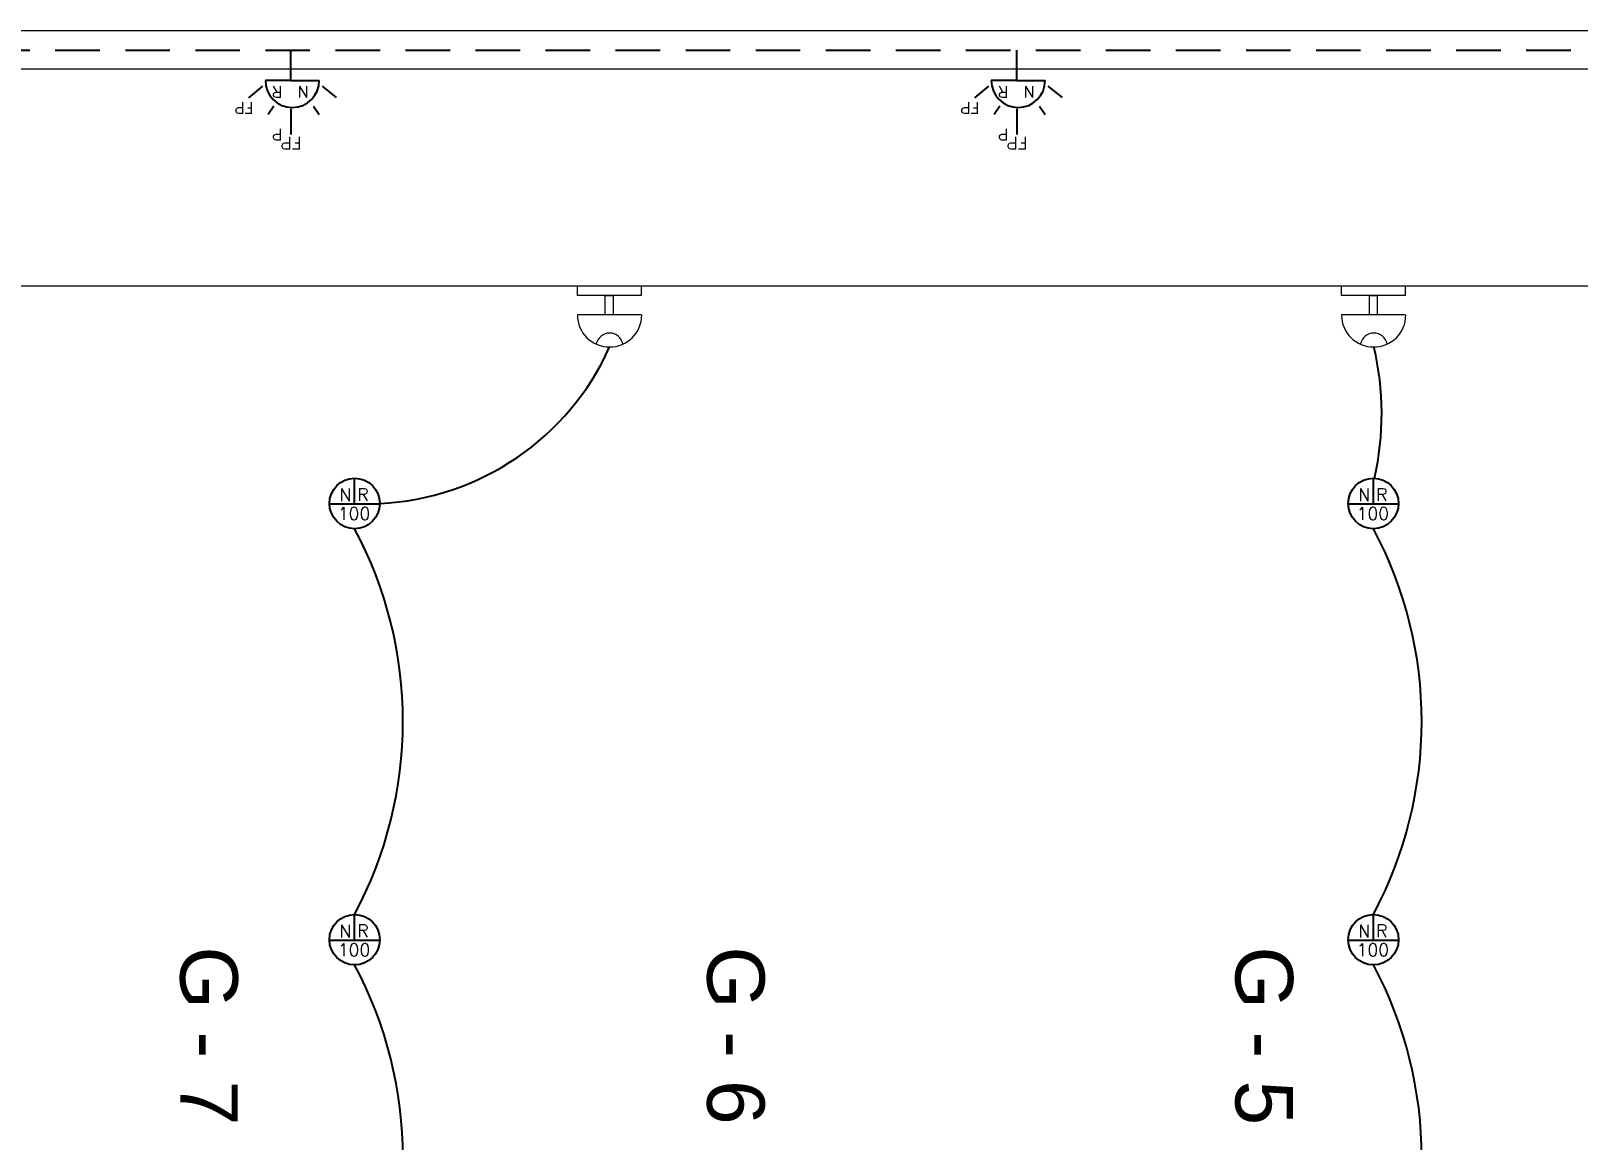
# Model space of a CAD drawing. Header units: millimetres. Extents: x -5 to 184, y -24 to 24.
# Drawn here: x 11.58 to 17.65, y -7.35 to -3 of the extents above; entities that cross this region are included whole.
import ezdxf

# ---------------------------------------------------------------- set-up
doc = ezdxf.new("R2010")
doc.units = ezdxf.units.MM
doc.linetypes.add('HIDDEN', pattern=[0.375, 0.25, -0.125])
doc.layers.add('Edificação', color=251, linetype='Continuous', lineweight=20)
for name, color, linetype in [('Eletroduto', 160, 'Continuous'), ('Estacionamento', 30, 'Continuous'), ('Pontos de iluminação', 50, 'Continuous')]:
    doc.layers.add(name, color=color, linetype=linetype)
doc.styles.add('Arial0', font='arial.ttf', dxfattribs={"height": 3.14658})
doc.styles.add('ROMANS', font='ROMANS.SHX')

msp = doc.modelspace()

# ---------------------------------------------------------------- linework, layer by layer
at = {"layer": 'Edificação', "color": 252}
msp.add_line((26.85, -3.15), (6.9, -3.15), dxfattribs=at)
at = {"layer": 'Edificação'}
msp.add_line((6.9, -4), (26.85, -4), dxfattribs=at)
at = {"layer": 'Edificação', "color": 252}
msp.add_lwpolyline([(0, -11), (27, -11), (27, -3), (0, -3)], close=True, dxfattribs=at)
at = {"layer": 'Eletroduto', "linetype": 'HIDDEN', "ltscale": 0.7}
for p, q in [((9.75, -3.075), (24, -3.075)), ((12.6, -3.15), (12.6, -3.075)), ((15.45, -3.15), (15.45, -3.075))]:
    msp.add_line(p, q, dxfattribs=at)
at = {"layer": 'Eletroduto'}
for centre, radius, start, end in [((12.9005, -3.8138), 1.0421, 272.6752, 335.826), ((15.7364, -4.5029), 1.1462, 347.24879, 13.2306), ((11.4347, -5.7106), 1.6051, 331.85817, 28.13421), ((15.4347, -5.7106), 1.6051, 331.85817, 28.13421), ((11.4346, -7.4225), 1.6051, 331.85817, 28.13421), ((15.4346, -7.4225), 1.6051, 331.85817, 28.13421)]:
    msp.add_arc(centre, radius, start, end, dxfattribs=at)
at = {"layer": 'Pontos de iluminação'}
for p, q in [((12.6, -3.1946), (12.6, -3.15)), ((15.45, -3.1946), (15.45, -3.15)), ((12.4886, -3.2168), (12.4339, -3.2625)), ((12.6, -3.1946), (12.4998, -3.1946)), ((12.6, -3.1946), (12.7114, -3.1946)), ((12.7225, -3.2168), (12.7782, -3.2614)), ((15.3386, -3.2168), (15.2839, -3.2625)), ((15.45, -3.1946), (15.3498, -3.1946)), ((15.45, -3.1946), (15.5614, -3.1946)), ((15.5725, -3.2168), (15.6282, -3.2614)), ((12.5332, -3.2948), (12.5109, -3.3282)), ((12.6, -3.3059), (12.6, -3.4062)), ((12.6891, -3.2948), (12.7114, -3.3282)), ((15.3832, -3.2948), (15.3609, -3.3282)), ((15.45, -3.3059), (15.45, -3.4062)), ((15.5391, -3.2948), (15.5614, -3.3282)), ((12.85, -4.8563), (12.85, -4.7552)), ((16.85, -4.8563), (16.85, -4.7552)), ((12.7508, -4.8563), (12.9492, -4.8563)), ((16.7508, -4.8563), (16.9492, -4.8563)), ((12.85, -6.5687), (12.85, -6.4677)), ((16.85, -6.5687), (16.85, -6.4677)), ((12.7508, -6.5687), (12.9492, -6.5687)), ((16.7508, -6.5687), (16.9492, -6.5687))]:
    msp.add_line(p, q, dxfattribs=at)
at = {"layer": 'Pontos de iluminação', "linetype": 'Continuous', "lineweight": 9}
for points in [[(13.725, -4), (13.975, -4), (13.975, -4.0381), (13.725, -4.0381)], [(16.725, -4), (16.975, -4), (16.975, -4.0381), (16.725, -4.0381)], [(13.8345, -4.0381), (13.8655, -4.0381), (13.8655, -4.1143), (13.8345, -4.1143)], [(16.8345, -4.0381), (16.8655, -4.0381), (16.8655, -4.1143), (16.8345, -4.1143)]]:
    msp.add_lwpolyline(points, close=True, dxfattribs=at)
for points in [[(13.975, -4.1143), (13.725, -4.1143), (13.725, -4.1143)], [(16.975, -4.1143), (16.725, -4.1143), (16.725, -4.1143)]]:
    msp.add_lwpolyline(points, dxfattribs=at)
at = {"layer": 'Pontos de iluminação'}
for centre in [(12.8501, -4.8548), (16.8501, -4.8548), (12.8501, -6.5673), (16.8501, -6.5673)]:
    msp.add_circle(centre, 0.099, dxfattribs=at)
for centre in [(12.6056, -3.1946), (15.4556, -3.1946)]:
    msp.add_arc(centre, 0.1058, 180, 0, dxfattribs=at)
at = {"layer": 'Pontos de iluminação', "linetype": 'Continuous', "lineweight": 9}
for points in [[(13.725, -4.1143), (13.725, -4.1858), (13.7821, -4.2406), (13.8512, -4.2406), (13.8512, -4.2406), (13.9203, -4.2406), (13.9774, -4.1858), (13.9774, -4.1143)], [(16.725, -4.1143), (16.725, -4.1858), (16.7821, -4.2406), (16.8512, -4.2406), (16.8512, -4.2406), (16.9203, -4.2406), (16.9774, -4.1858), (16.9774, -4.1143)], [(13.9036, -4.2286), (13.8988, -4.2048), (13.8774, -4.1858), (13.8512, -4.1858), (13.8512, -4.1858), (13.8274, -4.1858), (13.8036, -4.2048), (13.7988, -4.2286)], [(16.9036, -4.2286), (16.8988, -4.2048), (16.8774, -4.1858), (16.8512, -4.1858), (16.8512, -4.1858), (16.8274, -4.1858), (16.8036, -4.2048), (16.7988, -4.2286)]]:
    msp.add_open_spline(points, degree=3, knots=[0, 0, 0, 0, 0.125, 0.125, 0.125, 0.125001, 1, 1, 1, 1], dxfattribs=at)

# ---------------------------------------------------------------- texts
at = {"layer": 'Estacionamento', "style": 'Arial0'}
for s, height, p in [('G - 7', 0.22611, (12.1654, -6.5935)), ('G - 6', 0.22534, (14.2344, -6.5935)), ('G - 5', 0.22611, (16.3085, -6.5935))]:
    msp.add_text(s, height=height, rotation=270, dxfattribs=at).set_placement(p)
at = {"layer": 'Pontos de iluminação', "style": 'ROMANS'}
for tag, p, s, height, flags in [('R', (12.5666, -3.2168), '', 0.0446, 4), ('N', (12.6701, -3.2168), '', 0.0446, 4), ('R', (15.4166, -3.2168), '', 0.0446, 4), ('N', (15.5201, -3.2168), '', 0.0446, 4), ('FP', (12.4535, -3.2799), '1.0', 0.04455, 13), ('FP', (15.3035, -3.2799), '1.0', 0.04455, 13), ('P', (12.5666, -3.3839), '100.0', 0.04455, 13), ('P', (15.4166, -3.3839), '100.0', 0.04455, 13), ('FP', (12.6424, -3.415), '1.0', 0.0495, 13), ('FP', (15.4924, -3.415), '1.0', 0.0495, 13)]:
    msp.add_attdef(tag, p, s, height=height, rotation=180, dxfattribs=dict(at, flags=flags))
for tag, p, s, flags in [('N', (12.7906, -4.8456), '', 4), ('N', (16.7906, -4.8456), '', 4), ('100', (12.7843, -4.9194), '100', 13), ('100', (16.7843, -4.9194), '100', 13), ('N', (12.7906, -6.5581), '', 4), ('N', (16.7906, -6.5581), '', 4), ('100', (12.7843, -6.6319), '100', 13), ('100', (16.7843, -6.6319), '100', 13)]:
    msp.add_attdef(tag, p, s, height=0.0495, dxfattribs=dict(at, flags=flags))
for p in [(12.8609, -4.845), (16.8609, -4.845), (12.8609, -6.5575), (16.8609, -6.5575)]:
    msp.add_attdef('R', p, '', height=0.0495, dxfattribs=at)

doc.saveas('drawing.dxf')
